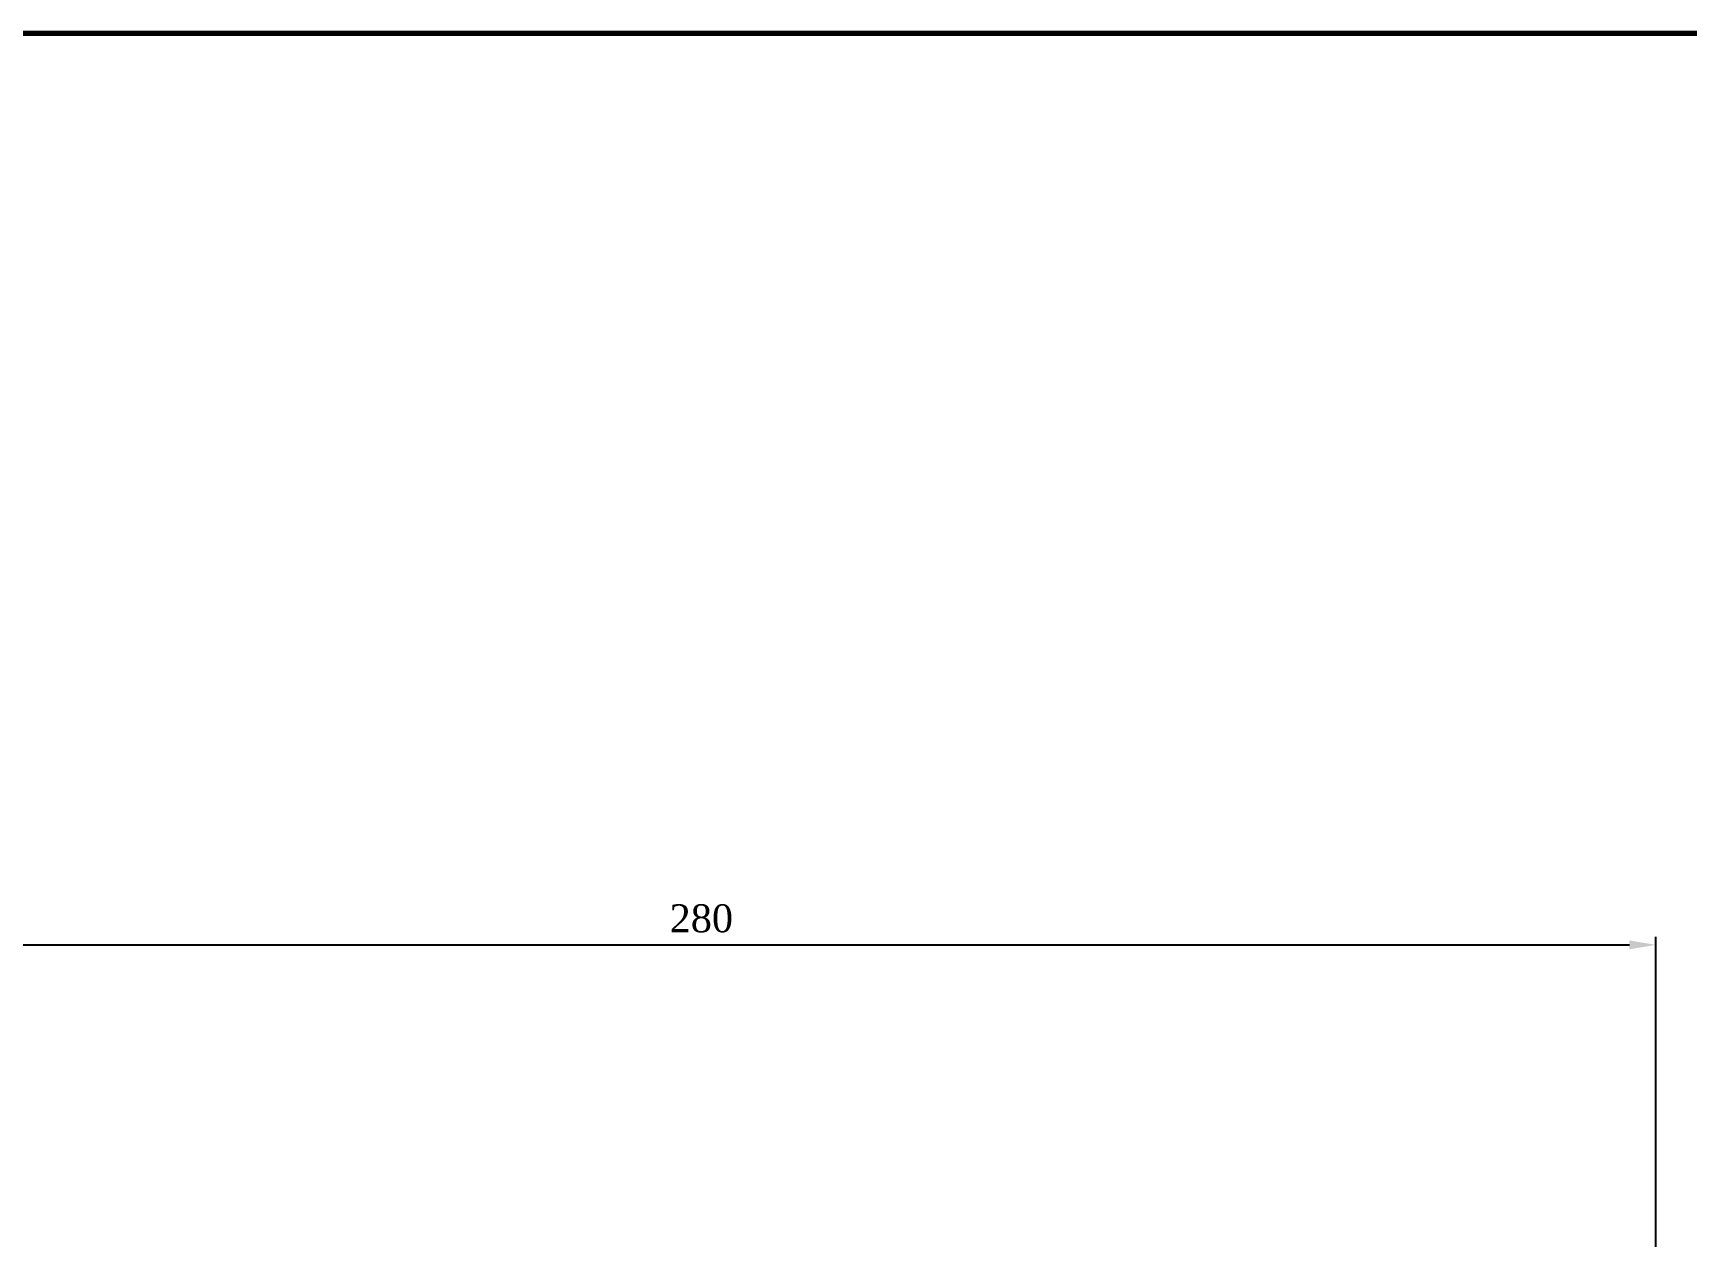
# Model space of a CAD drawing. Header units: millimetres. Extents: x -535 to 3636, y 24 to 870.
# Drawn here: x 264.8 to 471.7, y 714.3 to 864.9 of the extents above; entities that cross this region are included whole.
import ezdxf

# ---------------------------------------------------------------- set-up
doc = ezdxf.new("R2010")
doc.units = ezdxf.units.MM
doc.header["$PDMODE"] = 1
doc.header["$PDSIZE"] = -1
doc.layers.add('dddd', color=1, linetype='Continuous')
doc.layers.add('net dam', color=7, linetype='Continuous', lineweight=35)
doc.styles.get("Standard").update_dxf_attribs({"font": 'times_0.ttf'})
doc.dimstyles.new('ISO-25', dxfattribs={"dimtxt": 2.5, "dimasz": 2.5, "dimexe": 1.25, "dimexo": 0.625, "dimtad": 1, "dimtxsty": 'Standard', "dimcen": 2.5, "dimadec": 0, "dimazin": 0, "dimtfac": 1, "dimtmove": 0, "dimatfit": 3, "dimfxl": 1, "dimarcsym": 0})

# ---------------------------------------------------------------- blocks, each defined once
blk = doc.blocks.new('*D80')
at = {"color": 0, "lineweight": -2}
for p, q in [((228.97, 597.18), (228.97, 751.84)), ((467.78, 573.92), (467.78, 751.84)), ((232.27, 750.84), (464.48, 750.84))]:
    blk.add_line(p, q, dxfattribs=at)
at = {"color": 0, "lineweight": 15}
for points in [[(232.27, 751.39), (232.27, 750.28), (228.97, 750.84)], [(464.48, 751.39), (464.48, 750.28), (467.78, 750.84)]]:
    blk.add_solid(points, dxfattribs=at)
at = {"layer": 'Defpoints', "color": 0, "lineweight": 15}
for p in [(467.78, 750.84), (228.97, 596.18), (467.78, 572.92)]:
    blk.add_point(p, dxfattribs=at)
at = {"color": 0, "lineweight": 15, "insert": (348.37, 754.14), "char_height": 3.5, "attachment_point": 5}
blk.add_mtext('280', dxfattribs=at)

msp = doc.modelspace()

# ---------------------------------------------------------------- linework, layer by layer
at = {"layer": 'dddd', "lineweight": 70}
msp.add_line((-535.0715, 864.9247), (653.9285, 864.9247), dxfattribs=at)
at = {"layer": 'net dam', "color": 7, "lineweight": 60}
msp.add_lwpolyline([(-535.0715, 23.9247), (-535.0715, 864.9247), (653.9285, 864.9247), (653.9285, 23.9247), (-535.0715, 23.9247)], close=True, dxfattribs=at)

# ---------------------------------------------------------------- dimensions: what is measured, and where the dimension line sits
at = {"color": 1, "lineweight": 15}
dim = msp.add_linear_dim(base=(467.7783, 750.835), p1=(228.9683, 596.1816), p2=(467.7783, 572.9208), text='280', dimstyle='ISO-25', override={"dimtxt": 3.5, "dimasz": 3.302, "dimexe": 1, "dimexo": 1, "dimgap": 1.524, "dimtih": 1, "dimtoh": 1, "dimlfac": 5, "dimzin": 0, "dimadec": 2, "dimtzin": 0}, dxfattribs=at)
dim.commit()
dim.dimension.update_dxf_attribs({"geometry": '*D80', "text_midpoint": (348.3733, 754.1393)})

doc.saveas('drawing.dxf')
